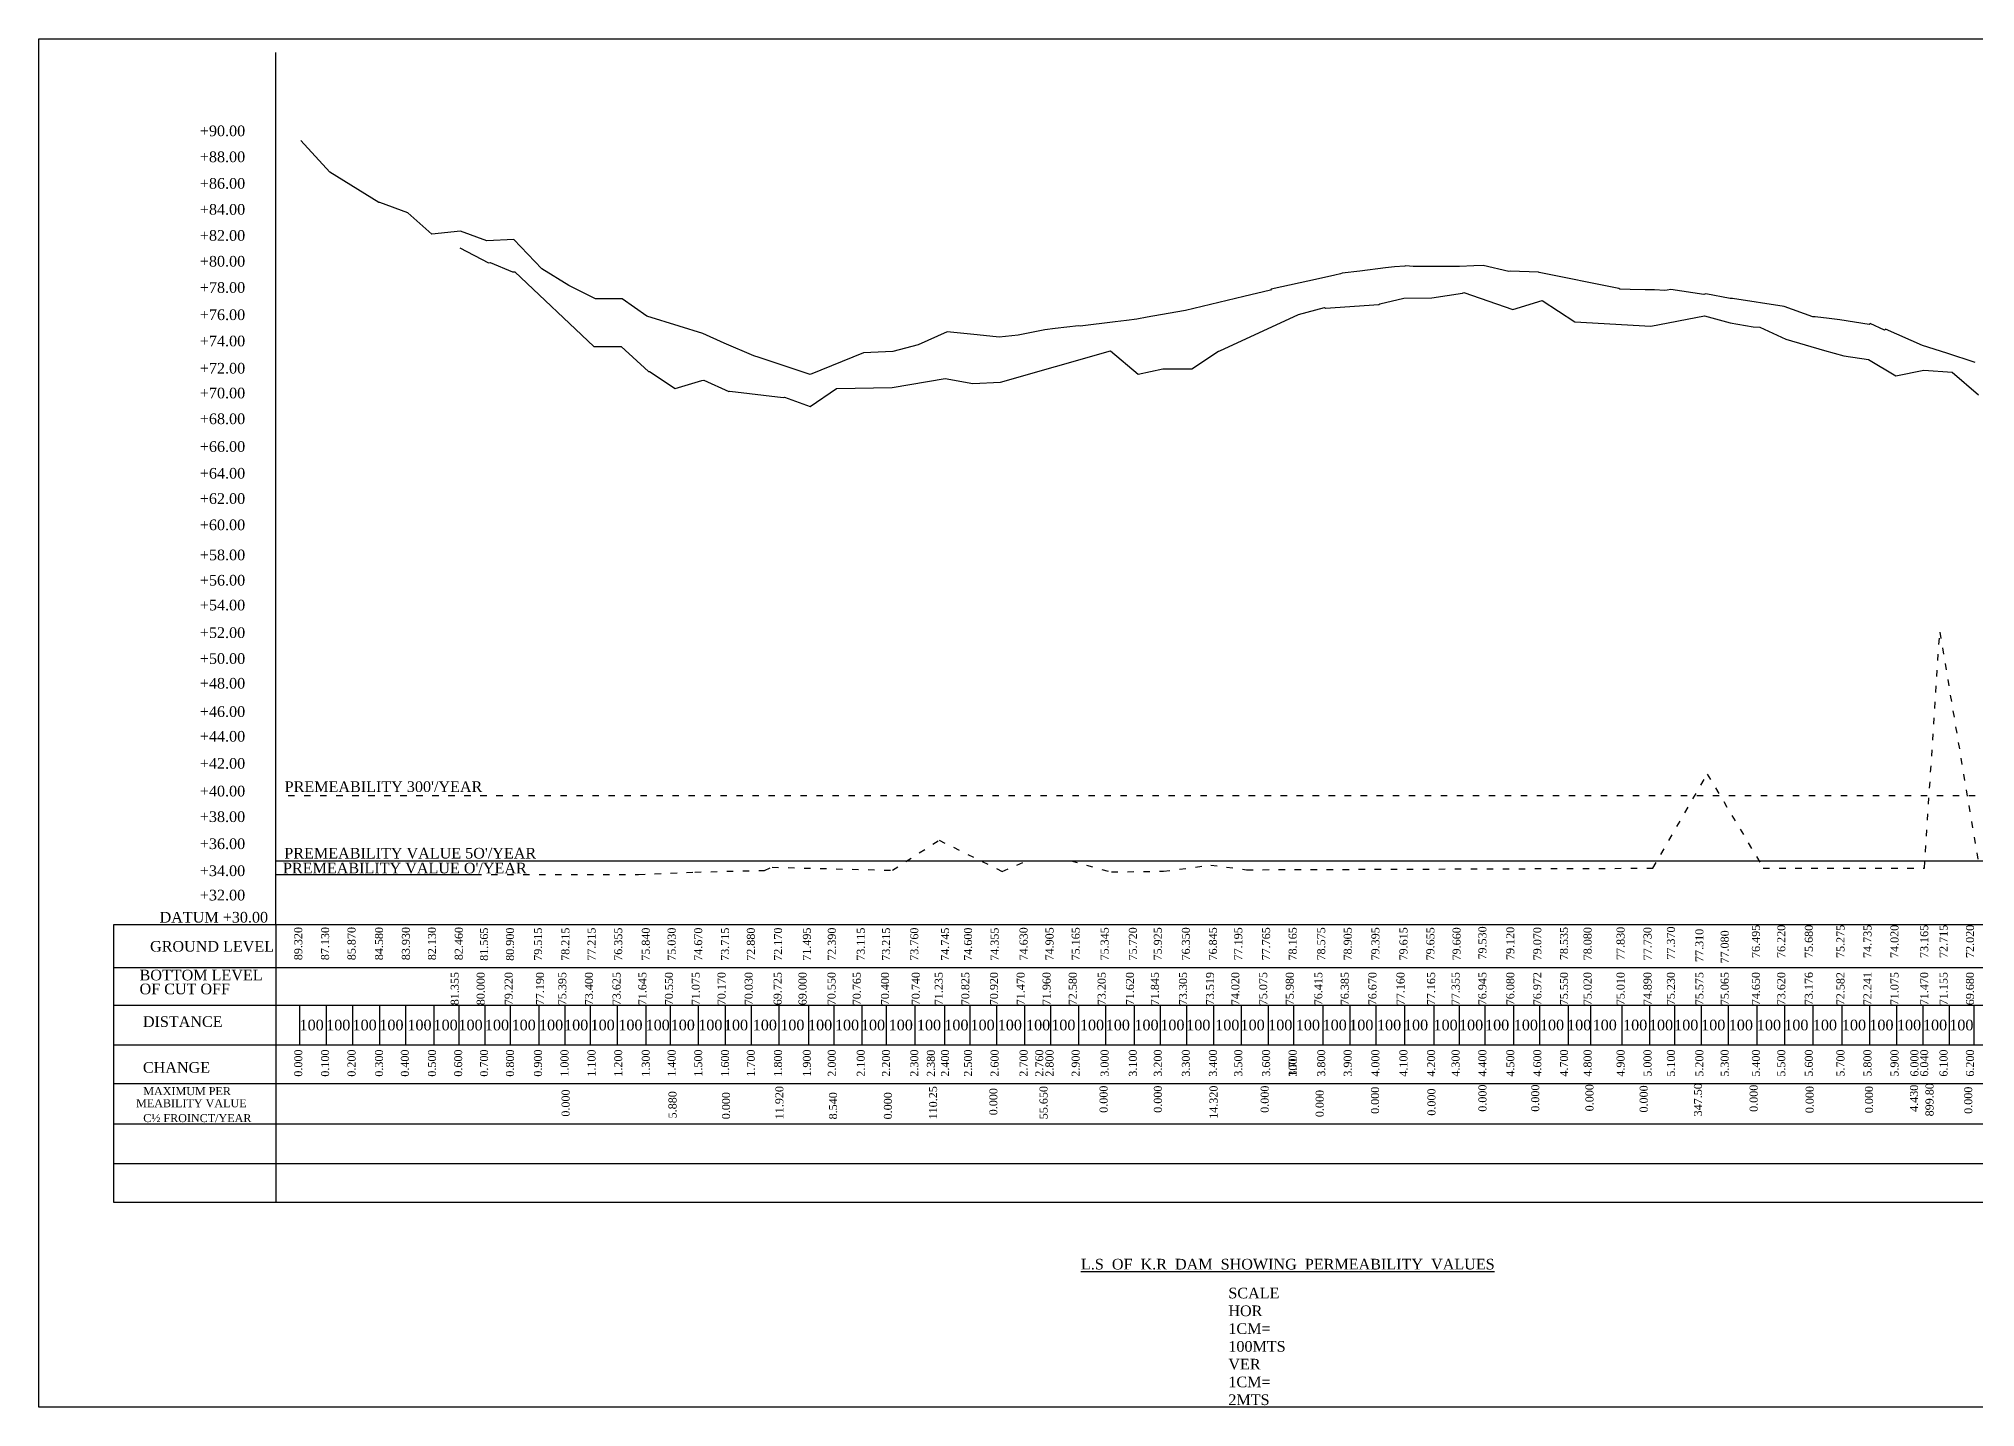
# Model space of a CAD drawing. Header units: millimetres. Extents: x 23 to 1477, y 20 to 533.
# Drawn here: x 23 to 749, y 20 to 533 of the extents above; entities that cross this region are included whole.
import ezdxf

# ---------------------------------------------------------------- set-up
doc = ezdxf.new("R2010")
doc.units = ezdxf.units.MM
doc.header["$MEASUREMENT"] = 0
doc.linetypes.add('ACAD_ISO03W100', pattern=[30, 12, -18])
doc.layers.add('DO LINE', color=3, linetype='Continuous', plot=False)
doc.layers.add('DWG.LINE', color=10, linetype='Continuous')
doc.layers.add('TEXT', color=7, linetype='Continuous')
doc.layers.add('TITLE', color=7, linetype='Continuous', lineweight=30)
doc.styles.get("Standard").update_dxf_attribs({"font": 'times.ttf', "height": 4})

msp = doc.modelspace()

# ---------------------------------------------------------------- linework, layer by layer
at = {"layer": 'DO LINE', "linetype": 'ACAD_ISO03W100', "ltscale": 0.2}
for points in [[(409.55, 225.15), (424.7, 220.99), (444.27, 221.26), (461.93, 223.56), (475.37, 221.82), (627.63, 222.4), (648.07, 257.66), (669.04, 222.47), (729.45, 222.47), (735.19, 310.94), (750, 222.71)], [(116.12, 249.7), (1261.24, 249.7)], [(186.13, 220.01), (247.46, 220.01), (268.48, 220.96), (294.6, 221.55), (297.49, 222.76), (342.59, 221.62), (360.13, 232.9), (383.78, 221.19), (392.84, 225.15)]]:
    msp.add_lwpolyline(points, dxfattribs=at)
at = {"layer": 'DWG.LINE', "ltscale": 0.2}
for p, q in [((1247.54, 201.1), (50.62, 201.1)), ((50.62, 201.1), (50.62, 97.19)), ((111.41, 201.1), (111.41, 97.19)), ((50.62, 111.62), (1224.27, 111.62))]:
    msp.add_line(p, q, dxfattribs=at)
for points in [[(111.41, 201.1), (111.41, 528.27)], [(748.52, 412.06), (737.89, 415.53), (728.69, 418.37), (714.91, 424.51), (714.54, 424.2), (709.16, 426.71), (708.78, 426.23), (697.74, 428.02), (693.7, 428.49), (688.53, 429.16), (687.63, 429.18), (676.89, 433.01), (657.49, 436.06), (656.63, 436.05), (647.47, 437.76), (646.74, 437.55), (634.39, 439.41), (633.05, 439.18), (632.1, 439.01), (628.26, 439.26), (624.82, 439.33), (619.18, 439.46), (615.27, 439.51), (614.94, 439.83), (614.94, 439.83), (585.08, 445.74), (584.76, 445.93), (574.17, 446.34), (573.67, 446.18), (564.09, 448.34), (560.55, 448.26), (555.11, 448.06), (547.46, 448.03), (537.82, 447.99), (535.05, 448.22), (534.62, 448.18), (530.82, 447.87), (527.42, 447.47), (517.77, 446.33), (511.22, 445.55), (510.61, 445.25), (508.45, 444.83), (502.28, 443.44), (484.57, 439.51), (484.28, 439.12), (474.38, 436.78), (452.41, 431.52), (443.09, 429.85), (438.03, 428.97), (434.19, 428.26), (430.3, 427.77), (426.09, 427.25), (413.03, 425.62), (412.39, 425.79), (403.56, 424.81), (399.75, 424.32), (389.72, 422.24), (382.63, 421.51), (374.37, 422.44), (363.1, 423.55), (352.2, 418.68), (342.76, 416.14), (331.78, 415.62), (311.78, 407.56), (292.69, 413.89), (290.61, 414.56), (279.53, 419.25), (271.55, 422.87), (262.63, 425.71), (250.51, 429.37), (241.28, 435.85), (231.27, 435.85), (221.24, 440.9), (211.2, 447.19), (200.67, 458.15), (190.59, 457.63), (180.69, 461.22), (169.92, 460.19), (160.91, 468.19), (150.45, 472), (150.02, 471.98), (131.72, 483.36), (120.78, 495.28)], [(180.48, 455.08), (191.16, 449.41), (191.87, 449.58), (200.2, 445.97), (201.01, 446.03), (230.72, 418.01), (240.86, 418.01), (251.13, 408.68), (251.51, 408.67), (261.13, 402.26), (271.21, 405.29), (271.93, 405.41), (281.24, 401.19), (281.6, 401.3), (301.7, 398.9), (302.17, 399.07), (311.71, 395.47), (321.58, 402.25), (342.49, 402.64), (362.33, 406.06), (372.75, 404.21), (383.05, 404.66), (424.32, 416.38), (434.66, 407.6), (444.01, 409.69), (454.87, 409.69), (464.78, 416.28), (465.38, 416.46), (494.77, 430.04), (504.61, 432.64), (504.89, 432.43), (524.92, 433.78), (525.36, 434.02), (525.36, 434.02), (534.32, 436.15), (544.74, 436.33), (556.29, 438.02), (556.79, 438.26), (575.11, 431.86), (575.11, 431.86), (586.2, 435.31), (598.43, 427.26), (626.93, 425.65), (646.97, 429.59), (656.67, 426.86), (665.26, 425.45), (667.79, 425.22), (677.55, 420.81), (692, 416.59), (699.21, 414.51), (708.43, 413.2), (718.75, 407.07), (729.24, 409.14), (739.89, 408.37), (749.69, 399.93)], [(111.41, 225.15), (1291.85, 225.15)], [(111.41, 220.01), (186.13, 220.01)], [(50.62, 185.15), (1247.54, 185.15)], [(50.62, 171), (1223.7, 171)], [(120.36, 171), (120.36, 156.19)], [(130.33, 171), (130.33, 156.19)], [(140.22, 171), (140.22, 156.19)], [(150.27, 171), (150.27, 156.19)], [(160.07, 171), (160.07, 156.19)], [(170.7, 171), (170.7, 156.19)], [(180.03, 171), (180.03, 156.19)], [(180.03, 171), (180.03, 156.19)], [(189.81, 171), (189.81, 156.19)], [(199.25, 171), (199.25, 156.19)], [(210.04, 171), (210.04, 156.19)], [(219.82, 171), (219.82, 156.19)], [(229.26, 171), (229.26, 156.19)], [(239.38, 171), (239.38, 156.19)], [(250.17, 171), (250.17, 156.19)], [(250.17, 171), (250.17, 156.19)], [(259.27, 171), (259.27, 156.19)], [(269.72, 171), (269.72, 156.19)], [(279.84, 171), (279.84, 156.19)], [(279.84, 171), (279.84, 156.19)], [(289.62, 171), (289.62, 156.19)], [(300.07, 171), (300.07, 156.19)], [(311.2, 171), (311.2, 156.19)], [(320.64, 171), (320.64, 156.19)], [(331.09, 171), (331.09, 156.19)], [(340.2, 171), (340.2, 156.19)], [(350.99, 171), (350.99, 156.19)], [(362.11, 171), (362.11, 156.19)], [(371.56, 171), (371.56, 156.19)], [(381.65, 171), (381.65, 156.19)], [(392.1, 171), (392.1, 156.19)], [(401.88, 171), (401.88, 156.19)], [(412.33, 171), (412.33, 156.19)], [(422.45, 171), (422.45, 156.19)], [(422.45, 171), (422.45, 156.19)], [(433.24, 171), (433.24, 156.19)], [(443.02, 171), (443.02, 156.19)], [(452.8, 171), (452.8, 156.19)], [(462.91, 171), (462.91, 156.19)], [(473.36, 171), (473.36, 156.19)], [(483.48, 171), (483.48, 156.19)], [(492.92, 171), (492.92, 156.19)], [(504, 171), (504, 156.19)], [(514.06, 171), (514.06, 156.19)], [(523.79, 171), (523.79, 156.19)], [(534.53, 171), (534.53, 156.19)], [(545.59, 171), (545.59, 156.19)], [(554.99, 171), (554.99, 156.19)], [(564.71, 171), (564.71, 156.19)], [(575.45, 171), (575.45, 156.19)], [(585.17, 171), (585.17, 156.19)], [(595.91, 171), (595.91, 156.19)], [(604.29, 171), (604.29, 156.19)], [(616.03, 171), (616.03, 156.19)], [(626.43, 171), (626.43, 156.19)], [(635.71, 171), (635.71, 156.19)], [(645.82, 171), (645.82, 156.19)], [(655.84, 171), (655.84, 156.19)], [(666.69, 171), (666.69, 156.19)], [(676.94, 171), (676.94, 156.19)], [(687.62, 171), (687.62, 156.19)], [(698.54, 171), (698.54, 156.19)], [(708.81, 171), (708.81, 156.19)], [(719, 171), (719, 156.19)], [(728.87, 171), (728.87, 156.19)], [(738.73, 171), (738.73, 156.19)], [(748.02, 171), (748.02, 156.19)], [(50.62, 156.19), (1223.7, 156.19)], [(50.62, 141.69), (1223.7, 141.69)], [(50.62, 126.5), (1223.7, 126.5)], [(50.62, 97.19), (1223.7, 97.19)]]:
    msp.add_lwpolyline(points, dxfattribs=at)
at = {"layer": 'TITLE', "ltscale": 0.2}
msp.add_lwpolyline([(22.58, 533.44), (1477.22, 533.44), (1477.22, 20.25), (22.58, 20.25)], close=True, dxfattribs=at)

# ---------------------------------------------------------------- texts
at = {"layer": 'TEXT', "ltscale": 0.2}
for s, height, p in [('+90.00', 4, (82.98, 496.89)), ('+88.00', 4, (82.98, 487.15)), ('+86.00', 4, (82.98, 477.19)), ('+84.00', 4, (82.98, 467.45)), ('+82.00', 4, (82.98, 457.66)), ('+80.00', 4, (82.98, 447.99)), ('+78.00', 4, (82.98, 438.15)), ('+76.00', 4, (82.98, 427.94)), ('+74.00', 4, (82.98, 418.09)), ('+72.00', 4, (82.98, 407.88)), ('+70.00', 4, (82.98, 398.58)), ('+68.00', 4, (82.98, 388.91)), ('+66.00', 4, (82.98, 378.52)), ('+64.00', 4, (82.98, 368.49)), ('+62.00', 4, (82.98, 359)), ('+60.00', 4, (82.98, 349.15)), ('+58.00', 4, (82.98, 337.87)), ('+56.00', 4, (82.98, 328.38)), ('+54.00', 4, (82.98, 319.07)), ('+52.00', 4, (82.98, 308.72)), ('+50.00', 4, (82.98, 299)), ('+48.00', 4, (82.98, 289.74)), ('+46.00', 4, (82.98, 279.12)), ('+44.00', 4, (82.98, 269.86)), ('+42.00', 4, (82.98, 259.7)), ("PREMEABILITY 300'/YEAR", 4, (114.77, 250.97)), ('+40.00', 4, (82.98, 249.31)), ('+38.00', 4, (82.98, 239.71)), ('+36.00', 4, (82.98, 229.57)), ("PREMEABILITY VALUE 5O'/YEAR", 4, (114.65, 226.02)), ('+34.00', 4, (82.98, 219.44)), ("PREMEABILITY VALUE O'/YEAR", 4, (114.15, 220.46)), ('+32.00', 4, (82.98, 210.31)), ('DATUM +30.00', 4, (67.89, 202)), ('GROUND LEVEL', 4, (64.32, 191.1)), ('BOTTOM LEVEL', 4, (60.38, 180.33)), ('OF CUT OFF', 4, (60.38, 175.12)), ('DISTANCE', 4, (61.64, 162.87)), ('100', 4, (120.36, 161.59)), ('100', 4, (130.33, 161.59)), ('100', 4, (140.22, 161.59)), ('100', 4, (150.27, 161.59)), ('100', 4, (160.78, 161.59)), ('100', 4, (170.59, 161.59)), ('100', 4, (179.93, 161.59)), ('100', 4, (189.83, 161.59)), ('100', 4, (199.84, 161.59)), ('100', 4, (210.12, 161.59)), ('100', 4, (219.52, 161.59)), ('100', 4, (229.45, 161.59)), ('100', 4, (239.87, 161.59)), ('100', 4, (250.08, 161.59)), ('100', 4, (259.48, 161.59)), ('100', 4, (269.82, 161.59)), ('100', 4, (279.43, 161.59)), ('100', 4, (290.24, 161.59)), ('100', 4, (300.56, 161.59)), ('100', 4, (310.97, 161.59)), ('100', 4, (321.05, 161.59)), ('100', 4, (330.79, 161.59)), ('100', 4, (341.2, 161.59)), ('100', 4, (351.78, 161.59)), ('100', 4, (362.06, 161.59)), ('100', 4, (371.87, 161.59)), ('100', 4, (382.08, 161.59)), ('100', 4, (392.69, 161.59)), ('100', 4, (402.14, 161.59)), ('100', 4, (412.89, 161.59)), ('100', 4, (422.56, 161.59)), ('100', 4, (433.31, 161.59)), ('100', 4, (443.02, 161.59)), ('100', 4, (452.72, 161.59)), ('100', 4, (463.59, 161.59)), ('100', 4, (463.59, 161.59)), ('100', 4, (473.1, 161.59)), ('100', 4, (483.46, 161.59)), ('100', 4, (483.46, 161.59)), ('100', 4, (493.81, 161.59)), ('100', 4, (503.86, 161.59)), ('100', 4, (513.84, 161.59)), ('100', 4, (524.25, 161.59)), ('100', 4, (534.36, 161.59)), ('100', 4, (545.43, 161.59)), ('100', 4, (554.99, 161.59)), ('100', 4, (564.75, 161.59)), ('100', 4, (575.52, 161.59)), ('100', 4, (585.33, 161.59)), ('100', 4, (595.51, 161.59)), ('100', 4, (605.08, 161.59)), ('100', 4, (616.49, 161.59)), ('100', 4, (626.18, 161.59)), ('100', 4, (635.64, 161.59)), ('100', 4, (645.76, 161.59)), ('100', 4, (656.11, 161.59)), ('100', 4, (666.64, 161.59)), ('100', 4, (676.92, 161.59)), ('100', 4, (687.62, 161.59)), ('100', 4, (698.51, 161.59)), ('100', 4, (708.81, 161.59)), ('100', 4, (719.16, 161.59)), ('100', 4, (728.91, 161.59)), ('100', 4, (738.77, 161.59)), ('CHANGE', 4, (61.64, 145.7)), ('MAXIMUM PER', 3, (61.77, 137.29)), ('MEABILITY VALUE', 3, (59.09, 132.76)), ('C½ FROINCT/YEAR', 3, (61.77, 127.19))]:
    msp.add_text(s, height=height, dxfattribs=at).set_placement(p)
for s, p in [('89.320', (121.36, 187.89)), ('87.130', (131.43, 187.89)), ('85.870', (141.34, 187.89)), ('84.580', (151.64, 187.89)), ('83.930', (161.71, 187.89)), ('82.130', (171.49, 187.89)), ('82.460', (181.55, 187.89)), ('81.565', (191, 187.67)), ('80.900', (200.73, 187.67)), ('79.515', (211.22, 187.67)), ('78.215', (221.49, 187.67)), ('77.215', (231.3, 187.67)), ('76.355', (241.3, 187.67)), ('75.840', (251.65, 187.67)), ('75.030', (261.34, 187.67)), ('74.670', (271.29, 187.67)), ('73.715', (281.34, 187.67)), ('72.880', (291.03, 187.67)), ('72.170', (301.2, 187.67)), ('71.495', (312.03, 187.67)), ('72.390', (321.37, 187.67)), ('73.115', (332.24, 187.67)), ('73.215', (341.71, 187.67)), ('73.760', (352.28, 187.67)), ('74.745', (363.82, 187.67)), ('74.600', (372.43, 187.67)), ('74.355', (382.39, 187.67)), ('74.630', (393.26, 187.79)), ('74.905', (402.98, 187.79)), ('75.165', (412.8, 187.79)), ('75.345', (423.63, 187.79)), ('75.720', (434.22, 187.79)), ('75.925', (443.58, 187.79)), ('76.350', (454.1, 187.79)), ('76.845', (464.23, 187.79)), ('77.195', (473.73, 187.79)), ('77.765', (484.17, 187.79)), ('78.165', (494.14, 187.79)), ('78.575', (504.82, 187.79)), ('78.905', (514.77, 187.79)), ('79.395', (525.14, 187.79)), ('79.615', (535.66, 187.79)), ('79.655', (545.74, 187.79)), ('79.660', (555.58, 187.79)), ('79.530', (565.25, 188.13)), ('79.120', (575.7, 187.96)), ('79.070', (585.83, 187.85)), ('78.535', (595.83, 187.91)), ('78.080', (604.68, 187.85)), ('77.830', (617.05, 187.96)), ('77.730', (627.15, 187.85)), ('77.370', (635.92, 188.08)), ('77.310', (646.57, 187.22)), ('77.080', (656.09, 186.64)), ('76.495', (667.78, 188.72)), ('76.220', (677.28, 188.72)), ('75.680', (687.62, 188.72)), ('75.275', (699.48, 188.72)), ('74.735', (709.6, 188.72)), ('74.020', (719.73, 188.72)), ('73.165', (730.86, 188.72)), ('72.715', (738.11, 188.72)), ('72.020', (748.02, 188.72)), ('81.355', (180.03, 171)), ('80.000', (189.76, 171)), ('79.220', (200.25, 171)), ('77.190', (211.99, 171)), ('75.395', (220.33, 171)), ('73.400', (230.33, 171)), ('73.625', (240.68, 171)), ('71.645', (250.37, 171)), ('70.550', (260.32, 171)), ('71.075', (270.37, 171)), ('70.170', (280.05, 171)), ('70.030', (290.23, 171)), ('69.725', (301.06, 171)), ('69.000', (310.4, 171)), ('70.550', (321.27, 171)), ('70.765', (330.74, 171)), ('70.400', (341.31, 171)), ('70.740', (352.85, 171)), ('71.235', (361.46, 171)), ('70.825', (371.41, 171)), ('70.920', (382.16, 171)), ('71.470', (392.17, 171)), ('71.960', (401.88, 171)), ('72.580', (411.7, 171)), ('73.205', (422.53, 171)), ('71.620', (433.13, 171)), ('71.845', (442.48, 171)), ('73.305', (453.01, 171)), ('73.519', (463.14, 171)), ('74.020', (472.63, 171)), ('75.075', (483.08, 171)), ('75.980', (493.05, 171)), ('76.415', (503.73, 171)), ('76.385', (513.67, 171)), ('76.670', (524.04, 171)), ('77.160', (534.56, 171)), ('77.165', (546.03, 171)), ('77.355', (555.2, 171)), ('76.945', (565.25, 171)), ('76.080', (575.7, 171)), ('76.972', (585.83, 171)), ('75.550', (595.83, 171)), ('75.020', (604.68, 171)), ('75.010', (617.05, 171)), ('74.890', (627.15, 171)), ('75.230', (635.92, 171)), ('75.575', (646.57, 171)), ('75.065', (656.09, 171)), ('74.650', (667.78, 171)), ('73.620', (677.28, 171)), ('73.176', (687.62, 171)), ('72.582', (699.48, 171)), ('72.241', (709.6, 171)), ('71.075', (719.73, 171)), ('71.470', (730.86, 171)), ('71.155', (738.11, 171)), ('69.680', (748.02, 171)), ('0.000', (121.36, 144.22)), ('0.100', (131.43, 144.22)), ('0.200', (141.34, 144.22)), ('0.300', (151.64, 144.22)), ('0.400', (161.33, 144.22)), ('0.500', (171.49, 144.22)), ('0.600', (181.31, 144.22)), ('0.700', (191, 144.22)), ('0.800', (200.73, 144.22)), ('0.900', (211.22, 144.22)), ('1.000', (221.17, 144.22)), ('1.100', (231.3, 144.22)), ('1.200', (241.3, 144.22)), ('1.300', (251.65, 144.22)), ('1.400', (261.34, 144.22)), ('1.500', (271.29, 144.22)), ('1.600', (281.34, 144.22)), ('1.700', (291.03, 144.22)), ('1.800', (301.2, 144.22)), ('1.900', (312.03, 144.22)), ('2.000', (321.37, 144.22)), ('2.100', (332.24, 144.22)), ('2.200', (341.71, 144.22)), ('2.300', (352.28, 144.22)), ('2.380', (358.51, 144.15)), ('2.400', (363.82, 144.22)), ('2.500', (372.43, 144.22)), ('2.600', (382.39, 144.22)), ('2.700', (393.26, 144.22)), ('2.760', (399.14, 144.22)), ('2.800', (402.98, 144.22)), ('2.900', (412.8, 144.22)), ('3.000', (423.63, 144.22)), ('3.100', (434.22, 144.22)), ('3.200', (443.58, 144.22)), ('3.300', (454.1, 144.22)), ('3.400', (464.23, 144.22)), ('3.500', (473.73, 144.22)), ('3.600', (484.17, 144.22)), ('3.700', (494.14, 144.22)), ('3.800', (504.82, 144.22)), ('3.900', (514.77, 144.22)), ('4.000', (525.14, 144.22)), ('4.100', (535.66, 144.22)), ('4.200', (546.03, 144.22)), ('4.300', (555.2, 144.22)), ('4.400', (565.25, 144.22)), ('4.500', (575.7, 144.22)), ('4.600', (585.83, 144.22)), ('4.700', (595.83, 144.22)), ('4.800', (604.68, 144.22)), ('4.900', (617.05, 144.22)), ('5.000', (627.15, 144.22)), ('5.100', (635.92, 144.22)), ('5.200', (646.57, 144.22)), ('5.300', (656.09, 144.22)), ('5.400', (667.78, 144.22)), ('5.500', (677.28, 144.22)), ('5.600', (687.62, 144.22)), ('5.700', (699.48, 144.22)), ('5.800', (709.6, 144.22)), ('5.900', (719.73, 144.22)), ('6.000', (727.2, 144.22)), ('6.040', (730.86, 144.22)), ('6.100', (738.11, 144.22)), ('6.200', (748.02, 144.22)), ('100', (494.14, 144.22)), ('0.000', (221.59, 129.24)), ('5.880', (261.66, 128.58)), ('0.000', (281.71, 128.25)), ('11.920', (301.72, 128.25)), ('8.540', (321.84, 128.2)), ('0.000', (342.4, 128.2)), ('110.25', (359.34, 128.19)), ('0.000', (381.91, 129.74)), ('55.650', (400.75, 128.25)), ('0.000', (423.26, 130.68)), ('0.000', (443.59, 130.68)), ('14.320', (464.47, 128.43)), ('0.000', (483.65, 130.68)), ('0.000', (504.26, 129.05)), ('0.000', (525, 130.27)), ('0.000', (546.15, 129.59)), ('0.000', (565.27, 131.08)), ('0.000', (585.06, 131.08)), ('0.000', (605.39, 131.22)), ('0.000', (625.72, 130.78)), ('347.50', (646.05, 129.33)), ('0.000', (666.93, 131.02)), ('0.000', (687.94, 130.53)), ('0.000', (710.17, 130.53)), ('4.430', (727.03, 131.01)), ('899.80', (732.86, 129.33)), ('0.000', (747.37, 130.29))]:
    msp.add_text(s, height=3, rotation=90, dxfattribs=at).set_placement(p)
at = {"layer": 'TEXT', "ltscale": 0.2, "insert": (468.53, 65.09), "char_height": 4, "width": 0.1804, "attachment_point": 1}
msp.add_mtext('SCALE      HOR  1CM= 100MTS\\P                   VER  1CM= 2MTS\\P                               ', dxfattribs=at)
at = {"layer": 'TITLE', "ltscale": 0.2, "insert": (413.28, 75.92), "char_height": 4, "attachment_point": 1}
msp.add_mtext('{\\LL.S  OF  K.R  DAM  SHOWING  PERMEABILITY  VALUES}', dxfattribs=at)

doc.saveas('drawing.dxf')
